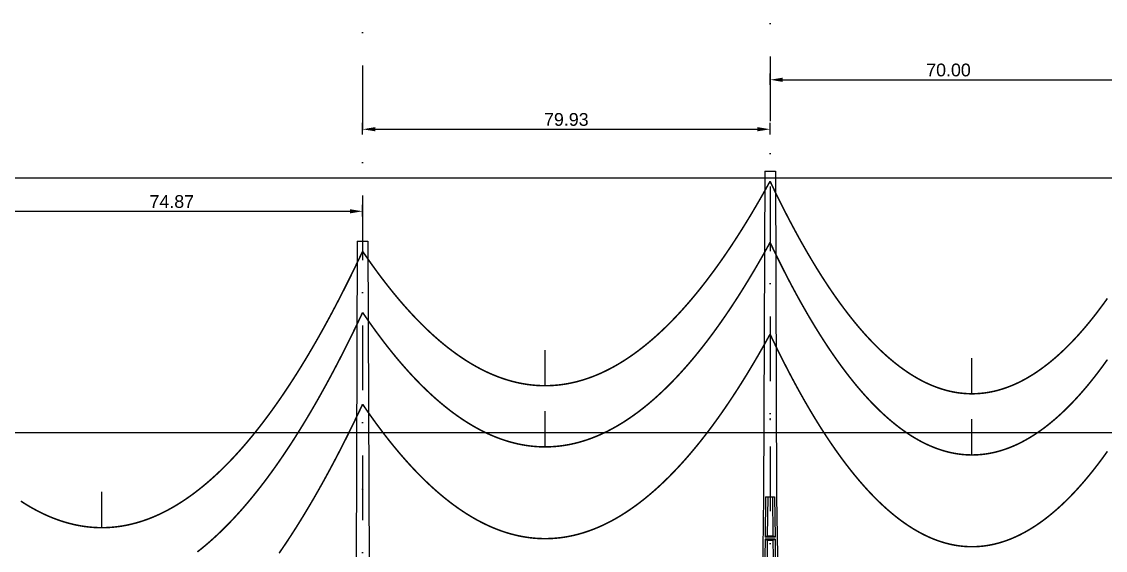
# Model space of a CAD drawing. Header units: metres. Extents: x -121 to 9872, y 3505 to 10721.
# Drawn here: x 6052.1 to 6264.7, y 6353.9 to 6457.6 of the extents above; entities that cross this region are included whole.
import ezdxf

# ---------------------------------------------------------------- set-up
doc = ezdxf.new("R2010")
doc.units = ezdxf.units.M
doc.header["$PDMODE"] = 2
doc.linetypes.add('DASHDOT', pattern=[25.4, 12.7, -6.35, 0, -6.35])
for name, color, linetype in [('CON-EOL- FO', 101, 'Continuous'), ('CON-EOL-CA ARBUTUS', 144, 'Continuous'), ('cotas', 7, 'Continuous'), ('GRID', 253, 'Continuous'), ('POSTE DT', 7, 'Continuous')]:
    doc.layers.add(name, color=color, linetype=linetype)
doc.styles.get("Standard").update_dxf_attribs({"font": 'arial.ttf'})
doc.dimstyles.new('ISO-25', dxfattribs={"dimtxt": 2.5, "dimasz": 2.5, "dimexe": 1.25, "dimexo": 0.625, "dimtad": 1, "dimzin": 1, "dimtxsty": 'Standard', "dimcen": 2.5, "dimaunit": 1, "dimadec": 3, "dimazin": 3, "dimtfac": 1, "dimtmove": 0, "dimatfit": 3, "dimfxlon": 1, "dimarcsym": 0})

# ---------------------------------------------------------------- blocks, each defined once
blk = doc.blocks.new('*U9')
at = {"layer": 'POSTE DT', "extrusion": (0, 1, 0)}
for p, q in [((-3.31, 463.33), (-4.05, 262)), ((-3.31, 463.33), (3.31, 463.33)), ((3.31, 463.33), (4.06, 262)), ((-4.05, 262), (-7.72, 0)), ((-4.05, 262), (-4.05, 262)), ((-2.73, 262), (-3.08, 237.05)), ((-2.73, 262), (2.75, 262)), ((-1.42, 262), (-1.77, 237.57)), ((1.43, 262), (1.77, 237.57)), ((2.75, 262), (3.1, 237.05)), ((4.06, 262), (7.72, 0)), ((-3.1, 235.74), (-3.63, 197.65)), ((3.11, 235.73), (-3.1, 235.74)), ((3.1, 237.05), (-3.08, 237.05)), ((-1.8, 235.21), (-2.32, 198.19)), ((1.8, 235.21), (2.32, 198.19)), ((3.11, 235.73), (3.65, 197.65)), ((-3.65, 196.34), (-4.19, 158.25)), ((-2.35, 195.8), (-2.87, 158.8)), ((2.35, 195.8), (2.87, 158.8)), ((3.66, 196.34), (4.2, 158.25)), ((-4.21, 156.94), (-4.74, 118.85)), ((-2.9, 156.39), (-3.42, 119.41)), ((2.91, 156.39), (3.42, 119.41)), ((4.21, 156.94), (4.75, 118.85)), ((-4.76, 117.54), (-5.29, 79.45)), ((4.77, 117.54), (-4.76, 117.54)), ((4.75, 118.85), (-4.74, 118.85)), ((-3.46, 116.98), (-3.97, 80.02)), ((3.46, 116.98), (3.98, 80.02)), ((4.77, 117.54), (5.3, 79.45)), ((-5.31, 78.14), (-5.85, 40.06)), ((5.32, 78.14), (-5.31, 78.14)), ((5.3, 79.45), (-5.29, 79.45)), ((-4.01, 77.57), (-4.53, 40.63)), ((4.01, 77.57), (4.53, 40.63)), ((5.32, 78.14), (5.85, 40.06)), ((-5.86, 38.74), (-6.41, 0)), ((5.87, 38.74), (-5.86, 38.74)), ((5.85, 40.06), (-5.85, 40.06)), ((-4.56, 38.17), (-5.1, 0)), ((4.56, 38.17), (5.1, 0)), ((5.87, 38.74), (6.41, 0)), ((-6.41, 0), (-7.72, 0)), ((-5.1, 0), (-6.41, 0)), ((5.1, 0), (-5.1, 0)), ((6.41, 0), (5.1, 0)), ((7.72, 0), (6.41, 0))]:
    blk.add_line(p, q, dxfattribs=at)
at = {"layer": 'POSTE DT', "ltscale": 3}
for points in [[(-3.65, 196.34), (3.66, 196.34)], [(-3.63, 197.65), (3.65, 197.65)], [(-4.21, 156.94), (4.21, 156.94)], [(4.2, 158.25), (-4.19, 158.25)]]:
    blk.add_lwpolyline(points, dxfattribs=at)
at = {"layer": 'POSTE DT'}
for points, knots in [([(0.25, 309.94), (0.25, 309.93), (0.25, 309.93), (0.25, 309.92), (0.25, 309.91), (0.25, 309.9), (0.25, 309.89), (0.24, 309.85), (0.22, 309.82), (0.19, 309.77), (0.16, 309.74), (0.11, 309.71), (0.08, 309.7), (0.01, 309.68), (-0.02, 309.68), (-0.08, 309.7), (-0.11, 309.71), (-0.16, 309.74), (-0.18, 309.76), (-0.21, 309.8), (-0.22, 309.82), (-0.24, 309.85), (-0.24, 309.87), (-0.25, 309.89), (-0.25, 309.9), (-0.25, 309.92), (-0.25, 309.92), (-0.25, 309.93), (-0.25, 309.94), (-0.25, 309.95), (-0.25, 309.95), (-0.25, 309.96), (-0.25, 309.97), (-0.24, 310), (-0.23, 310.02), (-0.21, 310.07), (-0.2, 310.09), (-0.15, 310.14), (-0.13, 310.15), (-0.07, 310.18), (-0.03, 310.19), (0.03, 310.19), (0.06, 310.18), (0.12, 310.16), (0.14, 310.14), (0.18, 310.11), (0.2, 310.09), (0.21, 310.06), (0.22, 310.05), (0.23, 310.04), (0.24, 310.01), (0.24, 309.99), (0.25, 309.97), (0.25, 309.96), (0.25, 309.95), (0.25, 309.94), (0.25, 309.94), (0.25, 309.94), (0.25, 309.94)], [-54.728303, -54.728303, -54.728303, -54.728303, -54.309038, -54.309038, -53.647169, -53.647169, -52.532885, -52.532885, -48.86224, -48.86224, -45.282765, -45.282765, -41.52867, -41.52867, -37.867486, -37.867486, -34.454589, -34.454589, -31.301423, -31.301423, -28.48103, -28.48103, -26.961755, -26.961755, -25.7544, -25.7544, -25.136228, -25.136228, -24.64409, -24.64409, -24.094201, -24.094201, -23.191199, -23.191199, -20.494482, -20.494482, -17.342863, -17.342863, -13.645538, -13.645538, -9.835989, -9.835989, -6.296781, -6.296781, -3.005029, -3.005029, 0, 0, 0, 1.527594, 1.527594, 3.697216, 3.697216, 4.489727, 4.489727, 5.01438, 5.01438, 5.095313, 5.095313, 5.095313, 5.095313]), ([(-3.1, 235.74), (-2.88, 235.65), (-2.67, 235.56), (-2.23, 235.39), (-2.02, 235.3), (-1.8, 235.21)], [0.055576, 0.055576, 0.055576, 0.055576, 56.767409, 56.767409, 113.50757, 113.50757, 113.50757, 113.50757]), ([(-1.77, 237.57), (-1.99, 237.49), (-2.21, 237.4), (-2.64, 237.22), (-2.86, 237.14), (-3.08, 237.05)], [0, 0, 0, 0, 56.660495, 56.660495, 113.412826, 113.412826, 113.412826, 113.412826]), ([(-1.8, 235.21), (-1.2, 235.21), (-0.6, 235.21), (0.6, 235.21), (1.2, 235.21), (1.8, 235.21)], [0, 0, 0, 0, 68.567797, 68.567797, 137.136247, 137.136247, 137.136247, 137.136247]), ([(1.77, 237.57), (1.18, 237.57), (0.59, 237.57), (-0.59, 237.57), (-1.18, 237.57), (-1.77, 237.57)], [0, 0, 0, 0, 67.306894, 67.306894, 134.614447, 134.614447, 134.614447, 134.614447]), ([(3.1, 237.05), (2.87, 237.14), (2.65, 237.23), (2.21, 237.4), (1.99, 237.49), (1.77, 237.57)], [0, 0, 0, 0, 56.738948, 56.738948, 113.38731, 113.38731, 113.38731, 113.38731]), ([(1.8, 235.21), (2.02, 235.3), (2.24, 235.38), (2.68, 235.56), (2.89, 235.65), (3.11, 235.73)], [0, 0, 0, 0, 56.845349, 56.845349, 113.599799, 113.599799, 113.599799, 113.599799]), ([(-3.65, 196.34), (-3.43, 196.25), (-3.22, 196.16), (-2.78, 195.98), (-2.57, 195.89), (-2.35, 195.8)], [0.054307, 0.054307, 0.054307, 0.054307, 63.527131, 63.527131, 127.063246, 127.063246, 127.063246, 127.063246]), ([(-2.32, 198.19), (-2.54, 198.1), (-2.76, 198.01), (-3.2, 197.83), (-3.41, 197.74), (-3.63, 197.65)], [0, 0, 0, 0, 63.412073, 63.412073, 126.777421, 126.777421, 126.777421, 126.777421]), ([(-2.35, 195.8), (-1.57, 195.8), (-0.78, 195.8), (0.79, 195.8), (1.57, 195.8), (2.35, 195.8)], [0, 0, 0, 0, 89.585713, 89.585713, 179.17191, 179.17191, 179.17191, 179.17191]), ([(2.32, 198.19), (1.55, 198.19), (0.77, 198.19), (-0.77, 198.19), (-1.55, 198.19), (-2.32, 198.19)], [0, 0, 0, 0, 88.31008, 88.31008, 176.620652, 176.620652, 176.620652, 176.620652]), ([(3.65, 197.65), (3.43, 197.74), (3.2, 197.83), (2.76, 198.01), (2.54, 198.1), (2.32, 198.19)], [0, 0, 0, 0, 63.488119, 63.488119, 126.880939, 126.880939, 126.880939, 126.880939]), ([(2.35, 195.8), (2.57, 195.89), (2.79, 195.98), (3.23, 196.16), (3.45, 196.25), (3.66, 196.34)], [0, 0, 0, 0, 63.60246, 63.60246, 127.109696, 127.109696, 127.109696, 127.109696]), ([(-4.21, 156.94), (-3.99, 156.85), (-3.77, 156.75), (-3.34, 156.57), (-3.12, 156.48), (-2.9, 156.39)], [0.053423, 0.053423, 0.053423, 0.053423, 70.429742, 70.429742, 140.90167, 140.90167, 140.90167, 140.90167]), ([(-2.87, 158.8), (-3.09, 158.71), (-3.31, 158.62), (-3.75, 158.43), (-3.97, 158.34), (-4.19, 158.25)], [0, 0, 0, 0, 70.301707, 70.301707, 140.590947, 140.590947, 140.590947, 140.590947]), ([(-2.9, 156.39), (-1.94, 156.39), (-0.97, 156.39), (0.97, 156.39), (1.94, 156.39), (2.91, 156.39)], [0, 0, 0, 0, 110.60219, 110.60219, 221.20473, 221.20473, 221.20473, 221.20473]), ([(2.87, 158.8), (1.92, 158.8), (0.96, 158.8), (-0.96, 158.8), (-1.91, 158.8), (-2.87, 158.8)], [0, 0, 0, 0, 109.314454, 109.314454, 218.629264, 218.629264, 218.629264, 218.629264]), ([(4.2, 158.25), (3.98, 158.34), (3.76, 158.44), (3.31, 158.62), (3.09, 158.71), (2.87, 158.8)], [0, 0, 0, 0, 70.379198, 70.379198, 140.659718, 140.659718, 140.659718, 140.659718]), ([(2.91, 156.39), (3.12, 156.48), (3.34, 156.57), (3.78, 156.75), (4, 156.85), (4.21, 156.94)], [0, 0, 0, 0, 70.506649, 70.506649, 140.914701, 140.914701, 140.914701, 140.914701]), ([(-4.76, 117.54), (-4.54, 117.45), (-4.32, 117.35), (-3.89, 117.17), (-3.67, 117.07), (-3.46, 116.98)], [0.052784, 0.052784, 0.052784, 0.052784, 77.438432, 77.438432, 154.950301, 154.950301, 154.950301, 154.950301]), ([(-3.42, 119.41), (-3.64, 119.32), (-3.86, 119.23), (-4.3, 119.04), (-4.52, 118.95), (-4.74, 118.85)], [0, 0, 0, 0, 77.299547, 77.299547, 154.618634, 154.618634, 154.618634, 154.618634]), ([(-3.46, 116.98), (-2.3, 116.98), (-1.15, 116.98), (1.15, 116.98), (2.31, 116.98), (3.46, 116.98)], [0, 0, 0, 0, 131.617604, 131.617604, 263.235447, 263.235447, 263.235447, 263.235447]), ([(3.42, 119.41), (2.28, 119.41), (1.14, 119.41), (-1.14, 119.41), (-2.28, 119.41), (-3.42, 119.41)], [0, 0, 0, 0, 130.319901, 130.319901, 260.640046, 260.640046, 260.640046, 260.640046]), ([(4.75, 118.85), (4.53, 118.95), (4.31, 119.04), (3.87, 119.23), (3.64, 119.32), (3.42, 119.41)], [0, 0, 0, 0, 77.381597, 77.381597, 154.66183, 154.66183, 154.66183, 154.66183]), ([(3.46, 116.98), (3.68, 117.07), (3.89, 117.17), (4.33, 117.35), (4.55, 117.45), (4.77, 117.54)], [0, 0, 0, 0, 77.520013, 77.520013, 154.938747, 154.938747, 154.938747, 154.938747]), ([(-5.31, 78.14), (-5.09, 78.05), (-4.88, 77.95), (-4.44, 77.76), (-4.23, 77.67), (-4.01, 77.57)], [0.052308, 0.052308, 0.052308, 0.052308, 84.527725, 84.527725, 169.158824, 169.158824, 169.158824, 169.158824]), ([(-3.97, 80.02), (-4.19, 79.93), (-4.41, 79.83), (-4.85, 79.64), (-5.07, 79.55), (-5.29, 79.45)], [0, 0, 0, 0, 84.379671, 84.379671, 168.809376, 168.809376, 168.809376, 168.809376]), ([(-4.01, 77.57), (-2.67, 77.57), (-1.34, 77.57), (1.34, 77.57), (2.67, 77.57), (4.01, 77.57)], [0, 0, 0, 0, 152.632212, 152.632212, 305.264569, 305.264569, 305.264569, 305.264569]), ([(3.98, 80.02), (2.65, 80.02), (1.33, 80.02), (-1.32, 80.02), (-2.65, 80.02), (-3.97, 80.02)], [0, 0, 0, 0, 151.326157, 151.326157, 302.652465, 302.652465, 302.652465, 302.652465]), ([(5.3, 79.45), (5.08, 79.55), (4.86, 79.64), (4.42, 79.83), (4.2, 79.93), (3.98, 80.02)], [0, 0, 0, 0, 84.46863, 84.46863, 168.833721, 168.833721, 168.833721, 168.833721]), ([(4.01, 77.57), (4.23, 77.67), (4.45, 77.76), (4.88, 77.95), (5.1, 78.05), (5.32, 78.14)], [0, 0, 0, 0, 84.616316, 84.616316, 169.129178, 169.129178, 169.129178, 169.129178]), ([(-4.53, 40.63), (-4.75, 40.53), (-4.97, 40.44), (-5.41, 40.25), (-5.63, 40.15), (-5.85, 40.06)], [0, 0, 0, 0, 91.523648, 91.523648, 183.126775, 183.126775, 183.126775, 183.126775]), ([(4.53, 40.63), (3.02, 40.63), (1.51, 40.63), (-1.51, 40.63), (-3.02, 40.63), (-4.53, 40.63)], [0, 0, 0, 0, 172.33304, 172.33304, 344.666151, 344.666151, 344.666151, 344.666151]), ([(5.85, 40.06), (5.63, 40.15), (5.41, 40.25), (4.97, 40.44), (4.75, 40.53), (4.53, 40.63)], [0, 0, 0, 0, 91.621326, 91.621326, 183.137324, 183.137324, 183.137324, 183.137324]), ([(-5.86, 38.74), (-5.65, 38.65), (-5.43, 38.55), (-5, 38.36), (-4.78, 38.26), (-4.56, 38.17)], [0.026524, 0.026524, 0.026524, 0.026524, 91.679563, 91.679563, 183.466041, 183.466041, 183.466041, 183.466041]), ([(-4.56, 38.17), (-3.04, 38.17), (-1.52, 38.17), (1.52, 38.17), (3.04, 38.17), (4.56, 38.17)], [0, 0, 0, 0, 173.646192, 173.646192, 347.292451, 347.292451, 347.292451, 347.292451]), ([(4.56, 38.17), (4.78, 38.26), (5, 38.36), (5.43, 38.55), (5.65, 38.65), (5.87, 38.74)], [0, 0, 0, 0, 91.776928, 91.776928, 183.448614, 183.448614, 183.448614, 183.448614])]:
    blk.add_open_spline(points, degree=3, knots=knots, dxfattribs=at)
blk = doc.blocks.new('*D387')
at = {"layer": 'cotas', "color": 0, "lineweight": -2, "transparency": 16777216}
for p, q in [((6044.11, 6419.38), (6044.11, 6421.63)), ((6046.61, 6420.38), (6116.48, 6420.38)), ((6118.98, 6419.38), (6118.98, 6421.63))]:
    blk.add_line(p, q, dxfattribs=at)
at = {"layer": 'cotas', "color": 0, "transparency": 16777216}
for points in [[(6046.61, 6420.79), (6046.61, 6419.96), (6044.11, 6420.38)], [(6116.48, 6420.79), (6116.48, 6419.96), (6118.98, 6420.38)]]:
    blk.add_solid(points, dxfattribs=at)
at = {"layer": 'Defpoints', "color": 0, "transparency": 16777216}
for p in [(6118.98, 6420.38), (6118.98, 6414.53), (6044.11, 6371.93)]:
    blk.add_point(p, dxfattribs=at)
at = {"layer": 'cotas', "color": 0, "transparency": 16777216, "insert": (6081.54, 6422.28), "char_height": 2.5, "attachment_point": 5}
blk.add_mtext('74.87', dxfattribs=at)
blk = doc.blocks.new('*D388')
at = {"layer": 'cotas', "color": 0, "lineweight": -2, "transparency": 16777216}
for p, q in [((6118.98, 6435.47), (6118.98, 6437.72)), ((6198.91, 6435.47), (6198.91, 6437.72)), ((6121.48, 6436.47), (6196.41, 6436.47))]:
    blk.add_line(p, q, dxfattribs=at)
at = {"layer": 'cotas', "color": 0, "transparency": 16777216}
for points in [[(6121.48, 6436.89), (6121.48, 6436.06), (6118.98, 6436.47)], [(6196.41, 6436.89), (6196.41, 6436.06), (6198.91, 6436.47)]]:
    blk.add_solid(points, dxfattribs=at)
at = {"layer": 'Defpoints', "color": 0, "transparency": 16777216}
for p in [(6198.91, 6436.47), (6198.91, 6428.27), (6118.98, 6414.53)]:
    blk.add_point(p, dxfattribs=at)
at = {"layer": 'cotas', "color": 0, "transparency": 16777216, "insert": (6158.94, 6438.38), "char_height": 2.5, "attachment_point": 5}
blk.add_mtext('79.93', dxfattribs=at)
blk = doc.blocks.new('*D389')
at = {"layer": 'cotas', "color": 0, "lineweight": -2, "transparency": 16777216}
for p, q in [((6198.91, 6445.18), (6198.91, 6447.43)), ((6201.41, 6446.18), (6266.41, 6446.18)), ((6268.91, 6445.18), (6268.91, 6447.43))]:
    blk.add_line(p, q, dxfattribs=at)
at = {"layer": 'cotas', "color": 0, "transparency": 16777216}
for points in [[(6201.41, 6446.59), (6201.41, 6445.76), (6198.91, 6446.18)], [(6266.41, 6446.59), (6266.41, 6445.76), (6268.91, 6446.18)]]:
    blk.add_solid(points, dxfattribs=at)
at = {"layer": 'Defpoints', "color": 0, "transparency": 16777216}
for p in [(6268.91, 6446.18), (6198.91, 6428.27), (6268.91, 6411.08)]:
    blk.add_point(p, dxfattribs=at)
at = {"layer": 'cotas', "color": 0, "transparency": 16777216, "insert": (6233.91, 6448.08), "char_height": 2.5, "attachment_point": 5}
blk.add_mtext('70.00', dxfattribs=at)

msp = doc.modelspace()

# ---------------------------------------------------------------- linework, layer by layer
at = {"layer": 'CON-EOL- FO', "const_width": 0.3}
for points in [[(6118.978, 6382.533), (6119.376, 6381.95), (6119.774, 6381.373), (6120.171, 6380.802), (6120.569, 6380.238), (6120.967, 6379.681), (6121.364, 6379.131), (6121.762, 6378.586), (6122.16, 6378.049), (6122.557, 6377.518), (6122.955, 6376.993), (6123.353, 6376.475), (6123.75, 6375.964), (6124.148, 6375.459), (6124.546, 6374.961), (6124.943, 6374.469), (6125.341, 6373.984), (6125.739, 6373.505), (6126.136, 6373.033), (6126.534, 6372.567), (6126.932, 6372.108), (6127.329, 6371.656), (6127.727, 6371.21), (6128.125, 6370.77), (6128.522, 6370.337), (6128.92, 6369.911), (6129.318, 6369.491), (6129.715, 6369.078), (6130.113, 6368.671), (6130.511, 6368.271), (6130.908, 6367.877), (6131.306, 6367.49), (6131.704, 6367.109), (6132.101, 6366.735), (6132.499, 6366.368), (6132.896, 6366.006), (6133.294, 6365.652), (6133.692, 6365.304), (6134.089, 6364.962), (6134.487, 6364.627), (6134.885, 6364.299), (6135.282, 6363.977), (6135.68, 6363.661), (6136.078, 6363.352), (6136.475, 6363.05), (6136.873, 6362.754), (6137.271, 6362.464), (6137.668, 6362.182), (6138.066, 6361.905), (6138.464, 6361.635), (6138.861, 6361.372), (6139.259, 6361.115), (6139.657, 6360.865), (6140.054, 6360.621), (6140.452, 6360.383), (6140.85, 6360.153), (6141.247, 6359.928), (6141.645, 6359.71), (6142.043, 6359.499), (6142.44, 6359.294), (6142.838, 6359.096), (6143.236, 6358.904), (6143.633, 6358.719), (6144.031, 6358.54), (6144.429, 6358.368), (6144.826, 6358.202), (6145.224, 6358.042), (6145.622, 6357.89), (6146.019, 6357.743), (6146.417, 6357.604), (6146.815, 6357.47), (6147.212, 6357.343), (6147.61, 6357.223), (6148.008, 6357.109), (6148.405, 6357.002), (6148.803, 6356.901), (6149.201, 6356.807), (6149.598, 6356.719), (6149.996, 6356.638), (6150.394, 6356.563), (6150.791, 6356.494), (6151.189, 6356.433), (6151.587, 6356.377), (6151.984, 6356.328), (6152.382, 6356.286), (6152.78, 6356.25), (6153.177, 6356.221), (6153.575, 6356.198), (6153.973, 6356.181), (6154.37, 6356.172), (6154.768, 6356.168), (6155.166, 6356.171), (6155.563, 6356.181), (6155.961, 6356.197), (6156.359, 6356.22), (6156.756, 6356.249), (6157.154, 6356.284), (6157.552, 6356.326), (6157.949, 6356.375), (6158.347, 6356.43), (6158.744, 6356.491), (6159.142, 6356.56), (6159.54, 6356.634), (6159.937, 6356.715), (6160.335, 6356.803), (6160.733, 6356.897), (6161.13, 6356.997), (6161.528, 6357.104), (6161.926, 6357.218), (6162.323, 6357.338), (6162.721, 6357.464), (6163.119, 6357.597), (6163.516, 6357.737), (6163.914, 6357.883), (6164.312, 6358.035), (6164.709, 6358.194), (6165.107, 6358.36), (6165.505, 6358.532), (6165.902, 6358.71), (6166.3, 6358.896), (6166.698, 6359.087), (6167.095, 6359.285), (6167.493, 6359.49), (6167.891, 6359.701), (6168.288, 6359.918), (6168.686, 6360.142), (6169.084, 6360.373), (6169.481, 6360.61), (6169.879, 6360.853), (6170.277, 6361.103), (6170.674, 6361.36), (6171.072, 6361.623), (6171.47, 6361.893), (6171.867, 6362.169), (6172.265, 6362.451), (6172.663, 6362.741), (6173.06, 6363.036), (6173.458, 6363.338), (6173.856, 6363.647), (6174.253, 6363.962), (6174.651, 6364.284), (6175.049, 6364.612), (6175.446, 6364.947), (6175.844, 6365.288), (6176.242, 6365.636), (6176.639, 6365.99), (6177.037, 6366.351), (6177.435, 6366.718), (6177.832, 6367.092), (6178.23, 6367.473), (6178.628, 6367.859), (6179.025, 6368.253), (6179.423, 6368.653), (6179.821, 6369.059), (6180.218, 6369.472), (6180.616, 6369.892), (6181.014, 6370.318), (6181.411, 6370.751), (6181.809, 6371.19), (6182.207, 6371.635), (6182.604, 6372.088), (6183.002, 6372.546), (6183.4, 6373.012), (6183.797, 6373.484), (6184.195, 6373.962), (6184.593, 6374.447), (6184.99, 6374.938), (6185.388, 6375.436), (6185.785, 6375.941), (6186.183, 6376.452), (6186.581, 6376.97), (6186.978, 6377.494), (6187.376, 6378.025), (6187.774, 6378.562), (6188.171, 6379.106), (6188.569, 6379.656), (6188.967, 6380.213), (6189.364, 6380.777), (6189.762, 6381.347), (6190.16, 6381.923), (6190.557, 6382.507), (6190.955, 6383.096), (6191.353, 6383.693), (6191.75, 6384.296), (6192.148, 6384.905), (6192.546, 6385.521), (6192.943, 6386.144), (6193.341, 6386.773), (6193.739, 6387.409), (6194.136, 6388.051), (6194.534, 6388.7), (6194.932, 6389.356), (6195.329, 6390.018), (6195.727, 6390.686), (6196.125, 6391.362), (6196.522, 6392.043), (6196.92, 6392.732), (6197.318, 6393.427), (6197.715, 6394.129), (6198.113, 6394.837), (6198.511, 6395.552), (6198.908, 6396.273)], [(6198.908, 6396.273), (6199.257, 6395.541), (6199.605, 6394.815), (6199.953, 6394.096), (6200.301, 6393.383), (6200.65, 6392.677), (6200.998, 6391.977), (6201.346, 6391.284), (6201.694, 6390.597), (6202.043, 6389.917), (6202.391, 6389.244), (6202.739, 6388.577), (6203.087, 6387.917), (6203.436, 6387.263), (6203.784, 6386.615), (6204.132, 6385.975), (6204.48, 6385.34), (6204.829, 6384.713), (6205.177, 6384.091), (6205.525, 6383.477), (6205.874, 6382.868), (6206.222, 6382.267), (6206.57, 6381.672), (6206.918, 6381.083), (6207.267, 6380.501), (6207.615, 6379.925), (6207.963, 6379.356), (6208.311, 6378.794), (6208.66, 6378.237), (6209.008, 6377.688), (6209.356, 6377.145), (6209.704, 6376.608), (6210.053, 6376.078), (6210.401, 6375.554), (6210.749, 6375.037), (6211.097, 6374.527), (6211.446, 6374.023), (6211.794, 6373.525), (6212.142, 6373.034), (6212.49, 6372.549), (6212.839, 6372.071), (6213.187, 6371.599), (6213.535, 6371.134), (6213.883, 6370.675), (6214.232, 6370.223), (6214.58, 6369.777), (6214.928, 6369.338), (6215.276, 6368.905), (6215.625, 6368.478), (6215.973, 6368.059), (6216.321, 6367.645), (6216.67, 6367.238), (6217.018, 6366.838), (6217.366, 6366.443), (6217.714, 6366.056), (6218.063, 6365.675), (6218.411, 6365.3), (6218.759, 6364.932), (6219.107, 6364.57), (6219.456, 6364.215), (6219.804, 6363.866), (6220.152, 6363.523), (6220.5, 6363.187), (6220.849, 6362.858), (6221.197, 6362.535), (6221.545, 6362.218), (6221.893, 6361.908), (6222.242, 6361.604), (6222.59, 6361.307), (6222.938, 6361.016), (6223.286, 6360.732), (6223.635, 6360.454), (6223.983, 6360.182), (6224.331, 6359.917), (6224.679, 6359.659), (6225.028, 6359.406), (6225.376, 6359.161), (6225.724, 6358.921), (6226.073, 6358.689), (6226.421, 6358.462), (6226.769, 6358.242), (6227.117, 6358.028), (6227.466, 6357.821), (6227.814, 6357.621), (6228.162, 6357.426), (6228.51, 6357.238), (6228.859, 6357.057), (6229.207, 6356.882), (6229.555, 6356.714), (6229.903, 6356.551), (6230.252, 6356.396), (6230.6, 6356.246), (6230.948, 6356.104), (6231.296, 6355.967), (6231.645, 6355.837), (6231.993, 6355.714), (6232.341, 6355.596), (6232.689, 6355.486), (6233.038, 6355.381), (6233.386, 6355.283), (6233.734, 6355.192), (6234.082, 6355.107), (6234.431, 6355.028), (6234.779, 6354.956), (6235.127, 6354.89), (6235.475, 6354.831), (6235.824, 6354.778), (6236.172, 6354.732), (6236.52, 6354.692), (6236.869, 6354.658), (6237.217, 6354.631), (6237.565, 6354.61), (6237.913, 6354.595), (6238.262, 6354.587), (6238.61, 6354.586), (6238.958, 6354.591), (6239.306, 6354.602), (6239.655, 6354.62), (6240.003, 6354.644), (6240.351, 6354.674), (6240.699, 6354.711), (6241.048, 6354.755), (6241.396, 6354.805), (6241.744, 6354.861), (6242.092, 6354.924), (6242.441, 6354.993), (6242.789, 6355.068), (6243.137, 6355.15), (6243.485, 6355.238), (6243.834, 6355.333), (6244.182, 6355.434), (6244.53, 6355.542), (6244.878, 6355.656), (6245.227, 6355.777), (6245.575, 6355.903), (6245.923, 6356.037), (6246.272, 6356.176), (6246.62, 6356.323), (6246.968, 6356.475), (6247.316, 6356.634), (6247.665, 6356.8), (6248.013, 6356.972), (6248.361, 6357.15), (6248.709, 6357.335), (6249.058, 6357.526), (6249.406, 6357.723), (6249.754, 6357.927), (6250.102, 6358.138), (6250.451, 6358.355), (6250.799, 6358.578), (6251.147, 6358.808), (6251.495, 6359.044), (6251.844, 6359.287), (6252.192, 6359.536), (6252.54, 6359.791), (6252.888, 6360.053), (6253.237, 6360.322), (6253.585, 6360.597), (6253.933, 6360.878), (6254.281, 6361.166), (6254.63, 6361.46), (6254.978, 6361.76), (6255.326, 6362.067), (6255.674, 6362.381), (6256.023, 6362.701), (6256.371, 6363.027), (6256.719, 6363.36), (6257.068, 6363.699), (6257.416, 6364.045), (6257.764, 6364.397), (6258.112, 6364.756), (6258.461, 6365.121), (6258.809, 6365.493), (6259.157, 6365.871), (6259.505, 6366.255), (6259.854, 6366.646), (6260.202, 6367.043), (6260.55, 6367.447), (6260.898, 6367.858), (6261.247, 6368.274), (6261.595, 6368.698), (6261.943, 6369.128), (6262.291, 6369.564), (6262.64, 6370.006), (6262.988, 6370.456), (6263.336, 6370.911), (6263.684, 6371.373), (6264.033, 6371.842), (6264.381, 6372.317), (6264.729, 6372.798), (6265.077, 6373.286)], [(6102.589, 6353.311), (6102.961, 6353.85), (6103.334, 6354.395), (6103.706, 6354.946), (6104.079, 6355.503), (6104.451, 6356.065), (6104.824, 6356.633), (6105.196, 6357.207), (6105.569, 6357.787), (6105.941, 6358.373), (6106.314, 6358.964), (6106.686, 6359.561), (6107.059, 6360.164), (6107.431, 6360.773), (6107.804, 6361.388), (6108.176, 6362.008), (6108.549, 6362.635), (6108.921, 6363.267), (6109.294, 6363.904), (6109.666, 6364.548), (6110.039, 6365.198), (6110.411, 6365.853), (6110.783, 6366.514), (6111.156, 6367.181), (6111.528, 6367.854), (6111.901, 6368.532), (6112.273, 6369.217), (6112.646, 6369.907), (6113.018, 6370.603), (6113.391, 6371.305), (6113.763, 6372.012), (6114.136, 6372.726), (6114.508, 6373.445), (6114.881, 6374.171), (6115.253, 6374.902), (6115.626, 6375.638), (6115.998, 6376.381), (6116.371, 6377.13), (6116.743, 6377.884), (6117.116, 6378.644), (6117.488, 6379.41), (6117.861, 6380.182), (6118.233, 6380.96), (6118.606, 6381.744), (6118.978, 6382.533)]]:
    msp.add_lwpolyline(points, dxfattribs=at)
at = {"layer": 'CON-EOL-CA ARBUTUS'}
for p, q in [((6154.777, 6386.168), (6154.777, 6393.168)), ((6238.52, 6384.586), (6238.52, 6391.586)), ((6154.777, 6374.168), (6154.777, 6381.168)), ((6238.52, 6372.586), (6238.52, 6379.586)), ((6067.82, 6358.32), (6067.82, 6365.32))]:
    msp.add_line(p, q, dxfattribs=at)
at = {"layer": 'CON-EOL-CA ARBUTUS', "const_width": 0.3}
for points in [[(6118.978, 6412.533), (6119.376, 6411.95), (6119.774, 6411.373), (6120.171, 6410.802), (6120.569, 6410.238), (6120.967, 6409.681), (6121.364, 6409.13), (6121.762, 6408.586), (6122.16, 6408.049), (6122.557, 6407.518), (6122.955, 6406.993), (6123.353, 6406.475), (6123.75, 6405.964), (6124.148, 6405.459), (6124.546, 6404.961), (6124.943, 6404.469), (6125.341, 6403.984), (6125.739, 6403.505), (6126.136, 6403.033), (6126.534, 6402.567), (6126.932, 6402.108), (6127.329, 6401.656), (6127.727, 6401.21), (6128.125, 6400.77), (6128.522, 6400.337), (6128.92, 6399.911), (6129.318, 6399.491), (6129.715, 6399.078), (6130.113, 6398.671), (6130.511, 6398.271), (6130.908, 6397.877), (6131.306, 6397.49), (6131.704, 6397.109), (6132.101, 6396.735), (6132.499, 6396.368), (6132.896, 6396.006), (6133.294, 6395.652), (6133.692, 6395.304), (6134.089, 6394.962), (6134.487, 6394.627), (6134.885, 6394.299), (6135.282, 6393.977), (6135.68, 6393.661), (6136.078, 6393.352), (6136.475, 6393.05), (6136.873, 6392.754), (6137.271, 6392.464), (6137.668, 6392.182), (6138.066, 6391.905), (6138.464, 6391.635), (6138.861, 6391.372), (6139.259, 6391.115), (6139.657, 6390.865), (6140.054, 6390.621), (6140.452, 6390.383), (6140.85, 6390.153), (6141.247, 6389.928), (6141.645, 6389.71), (6142.043, 6389.499), (6142.44, 6389.294), (6142.838, 6389.096), (6143.236, 6388.904), (6143.633, 6388.719), (6144.031, 6388.54), (6144.429, 6388.368), (6144.826, 6388.202), (6145.224, 6388.042), (6145.622, 6387.89), (6146.019, 6387.743), (6146.417, 6387.604), (6146.815, 6387.47), (6147.212, 6387.343), (6147.61, 6387.223), (6148.008, 6387.109), (6148.405, 6387.002), (6148.803, 6386.901), (6149.201, 6386.807), (6149.598, 6386.719), (6149.996, 6386.638), (6150.394, 6386.563), (6150.791, 6386.494), (6151.189, 6386.433), (6151.587, 6386.377), (6151.984, 6386.328), (6152.382, 6386.286), (6152.78, 6386.25), (6153.177, 6386.221), (6153.575, 6386.198), (6153.973, 6386.181), (6154.37, 6386.172), (6154.768, 6386.168), (6155.166, 6386.171), (6155.563, 6386.181), (6155.961, 6386.197), (6156.359, 6386.22), (6156.756, 6386.249), (6157.154, 6386.284), (6157.552, 6386.326), (6157.949, 6386.375), (6158.347, 6386.43), (6158.744, 6386.491), (6159.142, 6386.56), (6159.54, 6386.634), (6159.937, 6386.715), (6160.335, 6386.803), (6160.733, 6386.897), (6161.13, 6386.997), (6161.528, 6387.104), (6161.926, 6387.218), (6162.323, 6387.338), (6162.721, 6387.464), (6163.119, 6387.597), (6163.516, 6387.737), (6163.914, 6387.883), (6164.312, 6388.035), (6164.709, 6388.194), (6165.107, 6388.36), (6165.505, 6388.532), (6165.902, 6388.71), (6166.3, 6388.896), (6166.698, 6389.087), (6167.095, 6389.285), (6167.493, 6389.49), (6167.891, 6389.701), (6168.288, 6389.918), (6168.686, 6390.142), (6169.084, 6390.373), (6169.481, 6390.61), (6169.879, 6390.853), (6170.277, 6391.103), (6170.674, 6391.36), (6171.072, 6391.623), (6171.47, 6391.893), (6171.867, 6392.169), (6172.265, 6392.451), (6172.663, 6392.741), (6173.06, 6393.036), (6173.458, 6393.338), (6173.856, 6393.647), (6174.253, 6393.962), (6174.651, 6394.284), (6175.049, 6394.612), (6175.446, 6394.947), (6175.844, 6395.288), (6176.242, 6395.636), (6176.639, 6395.99), (6177.037, 6396.351), (6177.435, 6396.718), (6177.832, 6397.092), (6178.23, 6397.473), (6178.628, 6397.859), (6179.025, 6398.253), (6179.423, 6398.653), (6179.821, 6399.059), (6180.218, 6399.472), (6180.616, 6399.892), (6181.014, 6400.318), (6181.411, 6400.751), (6181.809, 6401.19), (6182.207, 6401.635), (6182.604, 6402.088), (6183.002, 6402.546), (6183.4, 6403.012), (6183.797, 6403.484), (6184.195, 6403.962), (6184.593, 6404.447), (6184.99, 6404.938), (6185.388, 6405.436), (6185.785, 6405.941), (6186.183, 6406.452), (6186.581, 6406.97), (6186.978, 6407.494), (6187.376, 6408.025), (6187.774, 6408.562), (6188.171, 6409.106), (6188.569, 6409.656), (6188.967, 6410.213), (6189.364, 6410.777), (6189.762, 6411.347), (6190.16, 6411.923), (6190.557, 6412.507), (6190.955, 6413.096), (6191.353, 6413.693), (6191.75, 6414.296), (6192.148, 6414.905), (6192.546, 6415.521), (6192.943, 6416.144), (6193.341, 6416.773), (6193.739, 6417.409), (6194.136, 6418.051), (6194.534, 6418.7), (6194.932, 6419.356), (6195.329, 6420.018), (6195.727, 6420.686), (6196.125, 6421.362), (6196.522, 6422.043), (6196.92, 6422.732), (6197.318, 6423.427), (6197.715, 6424.129), (6198.113, 6424.837), (6198.511, 6425.552), (6198.908, 6426.273)], [(6198.908, 6426.273), (6199.257, 6425.541), (6199.605, 6424.815), (6199.953, 6424.096), (6200.301, 6423.383), (6200.65, 6422.677), (6200.998, 6421.977), (6201.346, 6421.284), (6201.694, 6420.597), (6202.043, 6419.917), (6202.391, 6419.244), (6202.739, 6418.577), (6203.087, 6417.917), (6203.436, 6417.263), (6203.784, 6416.615), (6204.132, 6415.975), (6204.48, 6415.34), (6204.829, 6414.713), (6205.177, 6414.091), (6205.525, 6413.477), (6205.874, 6412.868), (6206.222, 6412.267), (6206.57, 6411.672), (6206.918, 6411.083), (6207.267, 6410.501), (6207.615, 6409.925), (6207.963, 6409.356), (6208.311, 6408.794), (6208.66, 6408.237), (6209.008, 6407.688), (6209.356, 6407.145), (6209.704, 6406.608), (6210.053, 6406.078), (6210.401, 6405.554), (6210.749, 6405.037), (6211.097, 6404.527), (6211.446, 6404.023), (6211.794, 6403.525), (6212.142, 6403.034), (6212.49, 6402.549), (6212.839, 6402.071), (6213.187, 6401.599), (6213.535, 6401.134), (6213.883, 6400.675), (6214.232, 6400.223), (6214.58, 6399.777), (6214.928, 6399.338), (6215.276, 6398.905), (6215.625, 6398.478), (6215.973, 6398.059), (6216.321, 6397.645), (6216.67, 6397.238), (6217.018, 6396.838), (6217.366, 6396.443), (6217.714, 6396.056), (6218.063, 6395.675), (6218.411, 6395.3), (6218.759, 6394.932), (6219.107, 6394.57), (6219.456, 6394.215), (6219.804, 6393.866), (6220.152, 6393.523), (6220.5, 6393.187), (6220.849, 6392.858), (6221.197, 6392.535), (6221.545, 6392.218), (6221.893, 6391.908), (6222.242, 6391.604), (6222.59, 6391.307), (6222.938, 6391.016), (6223.286, 6390.732), (6223.635, 6390.454), (6223.983, 6390.182), (6224.331, 6389.917), (6224.679, 6389.659), (6225.028, 6389.406), (6225.376, 6389.161), (6225.724, 6388.921), (6226.073, 6388.689), (6226.421, 6388.462), (6226.769, 6388.242), (6227.117, 6388.028), (6227.466, 6387.821), (6227.814, 6387.621), (6228.162, 6387.426), (6228.51, 6387.238), (6228.859, 6387.057), (6229.207, 6386.882), (6229.555, 6386.714), (6229.903, 6386.551), (6230.252, 6386.396), (6230.6, 6386.246), (6230.948, 6386.104), (6231.296, 6385.967), (6231.645, 6385.837), (6231.993, 6385.714), (6232.341, 6385.596), (6232.689, 6385.486), (6233.038, 6385.381), (6233.386, 6385.283), (6233.734, 6385.192), (6234.082, 6385.107), (6234.431, 6385.028), (6234.779, 6384.956), (6235.127, 6384.89), (6235.475, 6384.831), (6235.824, 6384.778), (6236.172, 6384.732), (6236.52, 6384.692), (6236.869, 6384.658), (6237.217, 6384.631), (6237.565, 6384.61), (6237.913, 6384.595), (6238.262, 6384.587), (6238.61, 6384.586), (6238.958, 6384.591), (6239.306, 6384.602), (6239.655, 6384.62), (6240.003, 6384.644), (6240.351, 6384.674), (6240.699, 6384.711), (6241.048, 6384.755), (6241.396, 6384.805), (6241.744, 6384.861), (6242.092, 6384.924), (6242.441, 6384.993), (6242.789, 6385.068), (6243.137, 6385.15), (6243.485, 6385.238), (6243.834, 6385.333), (6244.182, 6385.434), (6244.53, 6385.542), (6244.878, 6385.656), (6245.227, 6385.777), (6245.575, 6385.903), (6245.923, 6386.037), (6246.272, 6386.176), (6246.62, 6386.323), (6246.968, 6386.475), (6247.316, 6386.634), (6247.665, 6386.8), (6248.013, 6386.972), (6248.361, 6387.15), (6248.709, 6387.335), (6249.058, 6387.526), (6249.406, 6387.723), (6249.754, 6387.927), (6250.102, 6388.138), (6250.451, 6388.355), (6250.799, 6388.578), (6251.147, 6388.808), (6251.495, 6389.044), (6251.844, 6389.287), (6252.192, 6389.536), (6252.54, 6389.791), (6252.888, 6390.053), (6253.237, 6390.322), (6253.585, 6390.597), (6253.933, 6390.878), (6254.281, 6391.166), (6254.63, 6391.46), (6254.978, 6391.76), (6255.326, 6392.067), (6255.674, 6392.381), (6256.023, 6392.701), (6256.371, 6393.027), (6256.719, 6393.36), (6257.068, 6393.699), (6257.416, 6394.045), (6257.764, 6394.397), (6258.112, 6394.756), (6258.461, 6395.121), (6258.809, 6395.493), (6259.157, 6395.871), (6259.505, 6396.255), (6259.854, 6396.646), (6260.202, 6397.043), (6260.55, 6397.447), (6260.898, 6397.858), (6261.247, 6398.274), (6261.595, 6398.698), (6261.943, 6399.128), (6262.291, 6399.564), (6262.64, 6400.006), (6262.988, 6400.456), (6263.336, 6400.911), (6263.684, 6401.373), (6264.033, 6401.842), (6264.381, 6402.317), (6264.729, 6402.798), (6265.077, 6403.286)], [(6118.978, 6400.533), (6119.376, 6399.95), (6119.774, 6399.373), (6120.171, 6398.802), (6120.569, 6398.238), (6120.967, 6397.681), (6121.364, 6397.131), (6121.762, 6396.586), (6122.16, 6396.049), (6122.557, 6395.518), (6122.955, 6394.993), (6123.353, 6394.475), (6123.75, 6393.964), (6124.148, 6393.459), (6124.546, 6392.961), (6124.943, 6392.469), (6125.341, 6391.984), (6125.739, 6391.505), (6126.136, 6391.033), (6126.534, 6390.567), (6126.932, 6390.108), (6127.329, 6389.656), (6127.727, 6389.21), (6128.125, 6388.77), (6128.522, 6388.337), (6128.92, 6387.911), (6129.318, 6387.491), (6129.715, 6387.078), (6130.113, 6386.671), (6130.511, 6386.271), (6130.908, 6385.877), (6131.306, 6385.49), (6131.704, 6385.109), (6132.101, 6384.735), (6132.499, 6384.368), (6132.896, 6384.006), (6133.294, 6383.652), (6133.692, 6383.304), (6134.089, 6382.962), (6134.487, 6382.627), (6134.885, 6382.299), (6135.282, 6381.977), (6135.68, 6381.661), (6136.078, 6381.352), (6136.475, 6381.05), (6136.873, 6380.754), (6137.271, 6380.464), (6137.668, 6380.182), (6138.066, 6379.905), (6138.464, 6379.635), (6138.861, 6379.372), (6139.259, 6379.115), (6139.657, 6378.865), (6140.054, 6378.621), (6140.452, 6378.383), (6140.85, 6378.153), (6141.247, 6377.928), (6141.645, 6377.71), (6142.043, 6377.499), (6142.44, 6377.294), (6142.838, 6377.096), (6143.236, 6376.904), (6143.633, 6376.719), (6144.031, 6376.54), (6144.429, 6376.368), (6144.826, 6376.202), (6145.224, 6376.042), (6145.622, 6375.89), (6146.019, 6375.743), (6146.417, 6375.604), (6146.815, 6375.47), (6147.212, 6375.343), (6147.61, 6375.223), (6148.008, 6375.109), (6148.405, 6375.002), (6148.803, 6374.901), (6149.201, 6374.807), (6149.598, 6374.719), (6149.996, 6374.638), (6150.394, 6374.563), (6150.791, 6374.494), (6151.189, 6374.433), (6151.587, 6374.377), (6151.984, 6374.328), (6152.382, 6374.286), (6152.78, 6374.25), (6153.177, 6374.221), (6153.575, 6374.198), (6153.973, 6374.181), (6154.37, 6374.172), (6154.768, 6374.168), (6155.166, 6374.171), (6155.563, 6374.181), (6155.961, 6374.197), (6156.359, 6374.22), (6156.756, 6374.249), (6157.154, 6374.284), (6157.552, 6374.326), (6157.949, 6374.375), (6158.347, 6374.43), (6158.744, 6374.491), (6159.142, 6374.56), (6159.54, 6374.634), (6159.937, 6374.715), (6160.335, 6374.803), (6160.733, 6374.897), (6161.13, 6374.997), (6161.528, 6375.104), (6161.926, 6375.218), (6162.323, 6375.338), (6162.721, 6375.464), (6163.119, 6375.597), (6163.516, 6375.737), (6163.914, 6375.883), (6164.312, 6376.035), (6164.709, 6376.194), (6165.107, 6376.36), (6165.505, 6376.532), (6165.902, 6376.71), (6166.3, 6376.896), (6166.698, 6377.087), (6167.095, 6377.285), (6167.493, 6377.49), (6167.891, 6377.701), (6168.288, 6377.918), (6168.686, 6378.142), (6169.084, 6378.373), (6169.481, 6378.61), (6169.879, 6378.853), (6170.277, 6379.103), (6170.674, 6379.36), (6171.072, 6379.623), (6171.47, 6379.893), (6171.867, 6380.169), (6172.265, 6380.451), (6172.663, 6380.741), (6173.06, 6381.036), (6173.458, 6381.338), (6173.856, 6381.647), (6174.253, 6381.962), (6174.651, 6382.284), (6175.049, 6382.612), (6175.446, 6382.947), (6175.844, 6383.288), (6176.242, 6383.636), (6176.639, 6383.99), (6177.037, 6384.351), (6177.435, 6384.718), (6177.832, 6385.092), (6178.23, 6385.473), (6178.628, 6385.859), (6179.025, 6386.253), (6179.423, 6386.653), (6179.821, 6387.059), (6180.218, 6387.472), (6180.616, 6387.892), (6181.014, 6388.318), (6181.411, 6388.751), (6181.809, 6389.19), (6182.207, 6389.635), (6182.604, 6390.088), (6183.002, 6390.546), (6183.4, 6391.012), (6183.797, 6391.484), (6184.195, 6391.962), (6184.593, 6392.447), (6184.99, 6392.938), (6185.388, 6393.436), (6185.785, 6393.941), (6186.183, 6394.452), (6186.581, 6394.97), (6186.978, 6395.494), (6187.376, 6396.025), (6187.774, 6396.562), (6188.171, 6397.106), (6188.569, 6397.656), (6188.967, 6398.213), (6189.364, 6398.777), (6189.762, 6399.347), (6190.16, 6399.923), (6190.557, 6400.507), (6190.955, 6401.096), (6191.353, 6401.693), (6191.75, 6402.296), (6192.148, 6402.905), (6192.546, 6403.521), (6192.943, 6404.144), (6193.341, 6404.773), (6193.739, 6405.409), (6194.136, 6406.051), (6194.534, 6406.7), (6194.932, 6407.356), (6195.329, 6408.018), (6195.727, 6408.686), (6196.125, 6409.362), (6196.522, 6410.043), (6196.92, 6410.732), (6197.318, 6411.427), (6197.715, 6412.129), (6198.113, 6412.837), (6198.511, 6413.552), (6198.908, 6414.273)], [(6198.908, 6414.273), (6199.257, 6413.541), (6199.605, 6412.815), (6199.953, 6412.096), (6200.301, 6411.383), (6200.65, 6410.677), (6200.998, 6409.977), (6201.346, 6409.284), (6201.694, 6408.597), (6202.043, 6407.917), (6202.391, 6407.244), (6202.739, 6406.577), (6203.087, 6405.917), (6203.436, 6405.263), (6203.784, 6404.615), (6204.132, 6403.975), (6204.48, 6403.34), (6204.829, 6402.713), (6205.177, 6402.091), (6205.525, 6401.477), (6205.874, 6400.868), (6206.222, 6400.267), (6206.57, 6399.672), (6206.918, 6399.083), (6207.267, 6398.501), (6207.615, 6397.925), (6207.963, 6397.356), (6208.311, 6396.794), (6208.66, 6396.237), (6209.008, 6395.688), (6209.356, 6395.145), (6209.704, 6394.608), (6210.053, 6394.078), (6210.401, 6393.554), (6210.749, 6393.037), (6211.097, 6392.527), (6211.446, 6392.023), (6211.794, 6391.525), (6212.142, 6391.034), (6212.49, 6390.549), (6212.839, 6390.071), (6213.187, 6389.599), (6213.535, 6389.134), (6213.883, 6388.675), (6214.232, 6388.223), (6214.58, 6387.777), (6214.928, 6387.338), (6215.276, 6386.905), (6215.625, 6386.478), (6215.973, 6386.059), (6216.321, 6385.645), (6216.67, 6385.238), (6217.018, 6384.838), (6217.366, 6384.443), (6217.714, 6384.056), (6218.063, 6383.675), (6218.411, 6383.3), (6218.759, 6382.932), (6219.107, 6382.57), (6219.456, 6382.215), (6219.804, 6381.866), (6220.152, 6381.523), (6220.5, 6381.187), (6220.849, 6380.858), (6221.197, 6380.535), (6221.545, 6380.218), (6221.893, 6379.908), (6222.242, 6379.604), (6222.59, 6379.307), (6222.938, 6379.016), (6223.286, 6378.732), (6223.635, 6378.454), (6223.983, 6378.182), (6224.331, 6377.917), (6224.679, 6377.659), (6225.028, 6377.406), (6225.376, 6377.161), (6225.724, 6376.921), (6226.073, 6376.689), (6226.421, 6376.462), (6226.769, 6376.242), (6227.117, 6376.028), (6227.466, 6375.821), (6227.814, 6375.621), (6228.162, 6375.426), (6228.51, 6375.238), (6228.859, 6375.057), (6229.207, 6374.882), (6229.555, 6374.714), (6229.903, 6374.551), (6230.252, 6374.396), (6230.6, 6374.246), (6230.948, 6374.104), (6231.296, 6373.967), (6231.645, 6373.837), (6231.993, 6373.714), (6232.341, 6373.596), (6232.689, 6373.486), (6233.038, 6373.381), (6233.386, 6373.283), (6233.734, 6373.192), (6234.082, 6373.107), (6234.431, 6373.028), (6234.779, 6372.956), (6235.127, 6372.89), (6235.475, 6372.831), (6235.824, 6372.778), (6236.172, 6372.732), (6236.52, 6372.692), (6236.869, 6372.658), (6237.217, 6372.631), (6237.565, 6372.61), (6237.913, 6372.595), (6238.262, 6372.587), (6238.61, 6372.586), (6238.958, 6372.591), (6239.306, 6372.602), (6239.655, 6372.62), (6240.003, 6372.644), (6240.351, 6372.674), (6240.699, 6372.711), (6241.048, 6372.755), (6241.396, 6372.805), (6241.744, 6372.861), (6242.092, 6372.924), (6242.441, 6372.993), (6242.789, 6373.068), (6243.137, 6373.15), (6243.485, 6373.238), (6243.834, 6373.333), (6244.182, 6373.434), (6244.53, 6373.542), (6244.878, 6373.656), (6245.227, 6373.777), (6245.575, 6373.903), (6245.923, 6374.037), (6246.272, 6374.176), (6246.62, 6374.323), (6246.968, 6374.475), (6247.316, 6374.634), (6247.665, 6374.8), (6248.013, 6374.972), (6248.361, 6375.15), (6248.709, 6375.335), (6249.058, 6375.526), (6249.406, 6375.723), (6249.754, 6375.927), (6250.102, 6376.138), (6250.451, 6376.355), (6250.799, 6376.578), (6251.147, 6376.808), (6251.495, 6377.044), (6251.844, 6377.287), (6252.192, 6377.536), (6252.54, 6377.791), (6252.888, 6378.053), (6253.237, 6378.322), (6253.585, 6378.597), (6253.933, 6378.878), (6254.281, 6379.166), (6254.63, 6379.46), (6254.978, 6379.76), (6255.326, 6380.067), (6255.674, 6380.381), (6256.023, 6380.701), (6256.371, 6381.027), (6256.719, 6381.36), (6257.068, 6381.699), (6257.416, 6382.045), (6257.764, 6382.397), (6258.112, 6382.756), (6258.461, 6383.121), (6258.809, 6383.493), (6259.157, 6383.871), (6259.505, 6384.255), (6259.854, 6384.646), (6260.202, 6385.043), (6260.55, 6385.447), (6260.898, 6385.858), (6261.247, 6386.274), (6261.595, 6386.698), (6261.943, 6387.128), (6262.291, 6387.564), (6262.64, 6388.006), (6262.988, 6388.456), (6263.336, 6388.911), (6263.684, 6389.373), (6264.033, 6389.842), (6264.381, 6390.317), (6264.729, 6390.798), (6265.077, 6391.286)], [(6051.93, 6363.533), (6052.302, 6363.291), (6052.675, 6363.055), (6053.047, 6362.825), (6053.42, 6362.601), (6053.792, 6362.382), (6054.165, 6362.169), (6054.537, 6361.962), (6054.91, 6361.76), (6055.282, 6361.565), (6055.655, 6361.375), (6056.027, 6361.19), (6056.4, 6361.012), (6056.772, 6360.839), (6057.145, 6360.672), (6057.517, 6360.511), (6057.89, 6360.355), (6058.262, 6360.205), (6058.635, 6360.061), (6059.007, 6359.923), (6059.38, 6359.79), (6059.752, 6359.663), (6060.125, 6359.542), (6060.497, 6359.426), (6060.869, 6359.317), (6061.242, 6359.213), (6061.614, 6359.114), (6061.987, 6359.022), (6062.359, 6358.935), (6062.732, 6358.854), (6063.104, 6358.779), (6063.477, 6358.709), (6063.849, 6358.645), (6064.222, 6358.587), (6064.594, 6358.534), (6064.967, 6358.488), (6065.339, 6358.447), (6065.712, 6358.411), (6066.084, 6358.382), (6066.457, 6358.358), (6066.829, 6358.34), (6067.202, 6358.328), (6067.574, 6358.321), (6067.947, 6358.32), (6068.319, 6358.325), (6068.692, 6358.335), (6069.064, 6358.352), (6069.437, 6358.374), (6069.809, 6358.401), (6070.182, 6358.435), (6070.554, 6358.474), (6070.927, 6358.519), (6071.299, 6358.57), (6071.672, 6358.626), (6072.044, 6358.688), (6072.417, 6358.756), (6072.789, 6358.829), (6073.162, 6358.909), (6073.534, 6358.994), (6073.907, 6359.084), (6074.279, 6359.181), (6074.652, 6359.283), (6075.024, 6359.391), (6075.397, 6359.505), (6075.769, 6359.624), (6076.142, 6359.749), (6076.514, 6359.88), (6076.887, 6360.017), (6077.259, 6360.159), (6077.632, 6360.307), (6078.004, 6360.461), (6078.377, 6360.62), (6078.749, 6360.785), (6079.122, 6360.956), (6079.494, 6361.133), (6079.867, 6361.315), (6080.239, 6361.504), (6080.612, 6361.697), (6080.984, 6361.897), (6081.357, 6362.102), (6081.729, 6362.314), (6082.102, 6362.53), (6082.474, 6362.753), (6082.847, 6362.981), (6083.219, 6363.215), (6083.592, 6363.455), (6083.964, 6363.701), (6084.337, 6363.952), (6084.709, 6364.209), (6085.082, 6364.472), (6085.454, 6364.74), (6085.826, 6365.014), (6086.199, 6365.294), (6086.571, 6365.58), (6086.944, 6365.871), (6087.316, 6366.169), (6087.689, 6366.472), (6088.061, 6366.78), (6088.434, 6367.095), (6088.806, 6367.415), (6089.179, 6367.741), (6089.551, 6368.073), (6089.924, 6368.41), (6090.296, 6368.753), (6090.669, 6369.102), (6091.041, 6369.457), (6091.414, 6369.817), (6091.786, 6370.184), (6092.159, 6370.555), (6092.531, 6370.933), (6092.904, 6371.317), (6093.276, 6371.706), (6093.649, 6372.101), (6094.021, 6372.502), (6094.394, 6372.908), (6094.766, 6373.32), (6095.139, 6373.738), (6095.511, 6374.162), (6095.884, 6374.592), (6096.256, 6375.027), (6096.629, 6375.468), (6097.001, 6375.915), (6097.374, 6376.368), (6097.746, 6376.826), (6098.119, 6377.29), (6098.491, 6377.76), (6098.864, 6378.236), (6099.236, 6378.717), (6099.609, 6379.205), (6099.981, 6379.698), (6100.354, 6380.196), (6100.726, 6380.701), (6101.099, 6381.211), (6101.471, 6381.728), (6101.844, 6382.25), (6102.216, 6382.777), (6102.589, 6383.311), (6102.961, 6383.85), (6103.334, 6384.395), (6103.706, 6384.946), (6104.079, 6385.503), (6104.451, 6386.065), (6104.824, 6386.633), (6105.196, 6387.207), (6105.569, 6387.787), (6105.941, 6388.373), (6106.314, 6388.964), (6106.686, 6389.561), (6107.059, 6390.164), (6107.431, 6390.773), (6107.804, 6391.388), (6108.176, 6392.008), (6108.549, 6392.635), (6108.921, 6393.267), (6109.294, 6393.904), (6109.666, 6394.548), (6110.039, 6395.198), (6110.411, 6395.853), (6110.783, 6396.514), (6111.156, 6397.181), (6111.528, 6397.854), (6111.901, 6398.532), (6112.273, 6399.217), (6112.646, 6399.907), (6113.018, 6400.603), (6113.391, 6401.305), (6113.763, 6402.012), (6114.136, 6402.726), (6114.508, 6403.445), (6114.881, 6404.171), (6115.253, 6404.902), (6115.626, 6405.638), (6115.998, 6406.381), (6116.371, 6407.13), (6116.743, 6407.884), (6117.116, 6408.644), (6117.488, 6409.41), (6117.861, 6410.182), (6118.233, 6410.96), (6118.606, 6411.744), (6118.978, 6412.533)], [(6086.571, 6353.58), (6086.944, 6353.871), (6087.316, 6354.169), (6087.689, 6354.472), (6088.061, 6354.78), (6088.434, 6355.095), (6088.806, 6355.415), (6089.179, 6355.741), (6089.551, 6356.073), (6089.924, 6356.41), (6090.296, 6356.753), (6090.669, 6357.102), (6091.041, 6357.457), (6091.414, 6357.817), (6091.786, 6358.184), (6092.159, 6358.555), (6092.531, 6358.933), (6092.904, 6359.317), (6093.276, 6359.706), (6093.649, 6360.101), (6094.021, 6360.502), (6094.394, 6360.908), (6094.766, 6361.32), (6095.139, 6361.738), (6095.511, 6362.162), (6095.884, 6362.592), (6096.256, 6363.027), (6096.629, 6363.468), (6097.001, 6363.915), (6097.374, 6364.368), (6097.746, 6364.826), (6098.119, 6365.29), (6098.491, 6365.76), (6098.864, 6366.236), (6099.236, 6366.717), (6099.609, 6367.205), (6099.981, 6367.698), (6100.354, 6368.196), (6100.726, 6368.701), (6101.099, 6369.211), (6101.471, 6369.728), (6101.844, 6370.25), (6102.216, 6370.777), (6102.589, 6371.311), (6102.961, 6371.85), (6103.334, 6372.395), (6103.706, 6372.946), (6104.079, 6373.503), (6104.451, 6374.065), (6104.824, 6374.633), (6105.196, 6375.207), (6105.569, 6375.787), (6105.941, 6376.373), (6106.314, 6376.964), (6106.686, 6377.561), (6107.059, 6378.164), (6107.431, 6378.773), (6107.804, 6379.388), (6108.176, 6380.008), (6108.549, 6380.635), (6108.921, 6381.267), (6109.294, 6381.904), (6109.666, 6382.548), (6110.039, 6383.198), (6110.411, 6383.853), (6110.783, 6384.514), (6111.156, 6385.181), (6111.528, 6385.854), (6111.901, 6386.532), (6112.273, 6387.217), (6112.646, 6387.907), (6113.018, 6388.603), (6113.391, 6389.305), (6113.763, 6390.012), (6114.136, 6390.726), (6114.508, 6391.445), (6114.881, 6392.171), (6115.253, 6392.902), (6115.626, 6393.638), (6115.998, 6394.381), (6116.371, 6395.13), (6116.743, 6395.884), (6117.116, 6396.644), (6117.488, 6397.41), (6117.861, 6398.182), (6118.233, 6398.96), (6118.606, 6399.744), (6118.978, 6400.533)]]:
    msp.add_lwpolyline(points, dxfattribs=at)
at = {"layer": 'GRID', "linetype": 'DASHDOT'}
for p, q in [((6198.908, 7878.752), (6198.908, 5511.984)), ((6118.978, 7876.973), (6118.978, 5510.205))]:
    msp.add_line(p, q, dxfattribs=at)
at = {"layer": 'GRID'}
for points in [[(-30.298, 6426.973), (7827.812, 6426.973)], [(-30.298, 6376.973), (7827.812, 6376.973)]]:
    msp.add_lwpolyline(points, dxfattribs=at)

# ---------------------------------------------------------------- block references
at = {"layer": 'POSTE DT', "xscale": 0.3172702451939489, "yscale": 0.3172702451939489, "zscale": 0.3172702451939489}
for p in [(6198.908, 6281.273), (6118.978, 6267.534)]:
    msp.add_blockref('*U9', p, dxfattribs=at)

# ---------------------------------------------------------------- dimensions: what is measured, and where the dimension line sits
at = {"layer": 'cotas'}
for base, p1, p2, picture, middle in [((6268.908, 6446.177), (6198.908, 6428.273), (6268.908, 6411.084), '*D389', (6233.908, 6448.078)), ((6198.908, 6436.474), (6118.978, 6414.534), (6198.908, 6428.273), '*D388', (6158.943, 6438.376)), ((6118.978, 6420.375), (6044.105, 6371.932), (6118.978, 6414.534), '*D387', (6081.542, 6422.277))]:
    dim = msp.add_linear_dim(base=base, p1=p1, p2=p2, dimstyle='ISO-25', dxfattribs=at)
    dim.commit()
    dim.dimension.update_dxf_attribs({"geometry": picture, "text_midpoint": middle})

doc.saveas('drawing.dxf')
